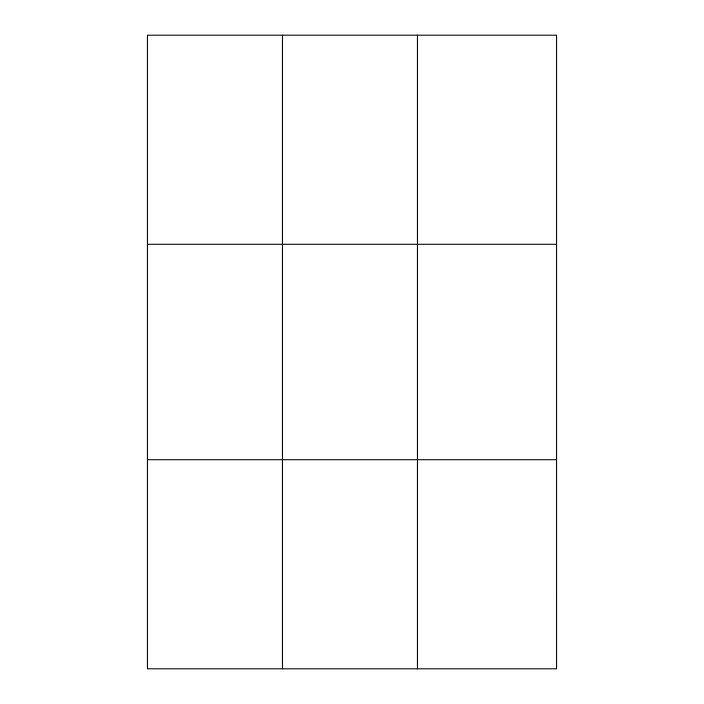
<?xml version="1.0" encoding="UTF-8"?>
<svg xmlns="http://www.w3.org/2000/svg" width="704" height="704" viewBox="0 0 704 704"><rect width="100%" height="100%" fill="white"/><g stroke="black" fill="none" stroke-linecap="round" stroke-linejoin="round"><path stroke-width="1.06" d="M282.454 668.8L282.454 35.2M417.454 668.8L417.454 35.2M147.444 244.288L556.556 244.288M147.444 459.712L556.556 459.712M556.556 599.104L556.556 668.8L147.444 668.8L147.444 35.2L556.556 35.2L556.556 599.104"/></g></svg>
